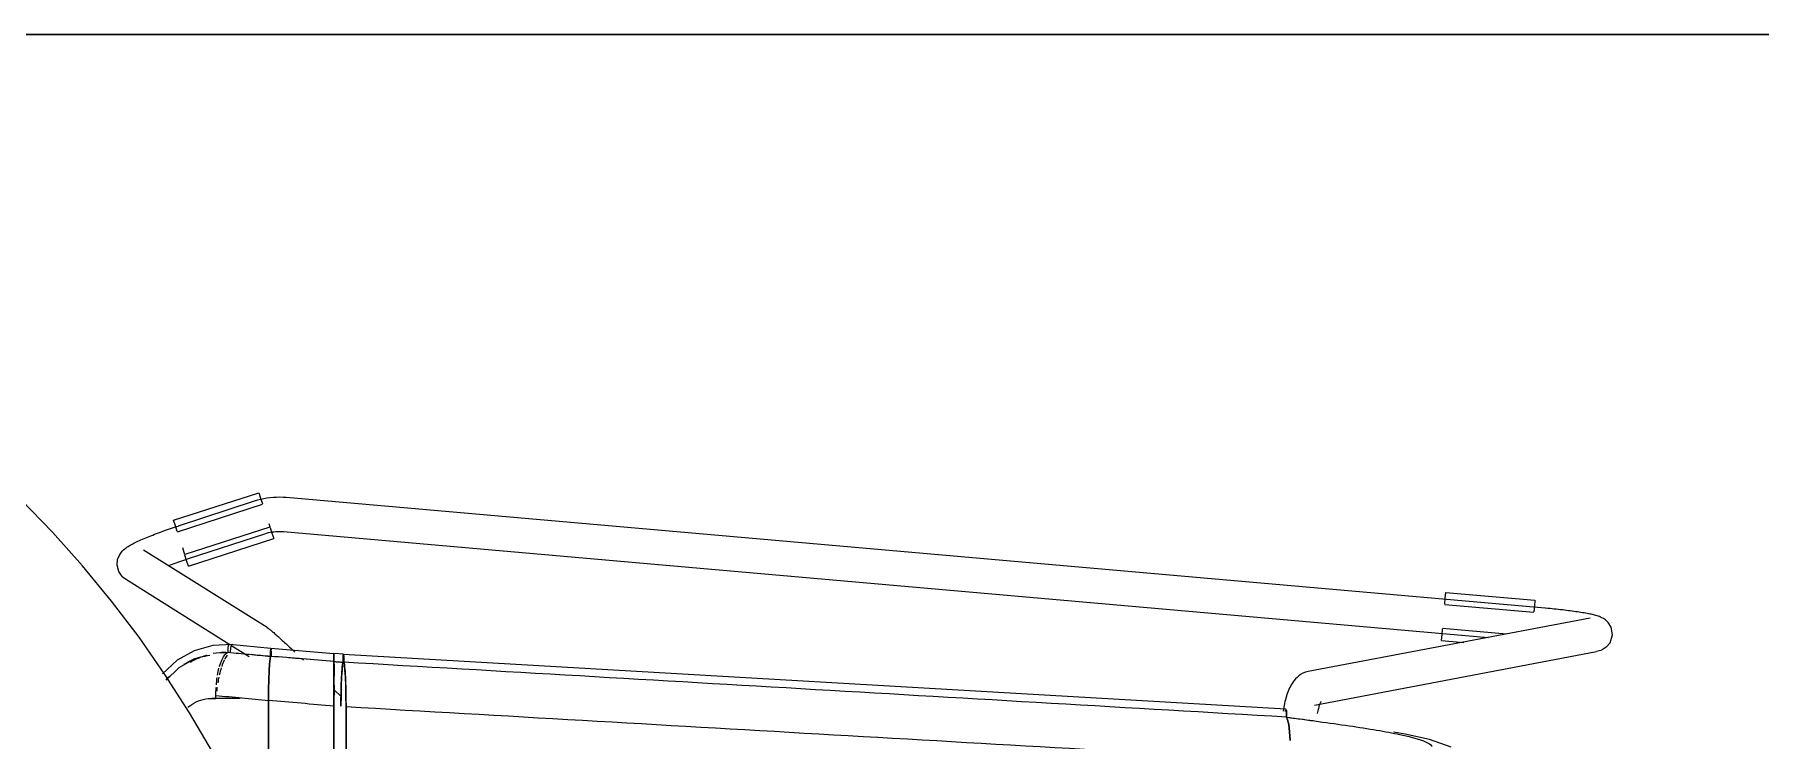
# Model space of a CAD drawing. Header units: millimetres. Extents: x 155927 to 295199, y -4084 to 97293.
# Drawn here: x 160035 to 160643, y 23007 to 23256 of the extents above; entities that cross this region are included whole.
import ezdxf

# ---------------------------------------------------------------- set-up
doc = ezdxf.new("R2010")
doc.units = ezdxf.units.MM
doc.header["$MEASUREMENT"] = 0
doc.layers.add('I-FURN', color=8, linetype='CONTINUOUS', lineweight=9)
doc.layers.add('I-WALL', color=7, linetype='CONTINUOUS', lineweight=9)

msp = doc.modelspace()

# ---------------------------------------------------------------- linework, layer by layer
at = {"layer": 'I-FURN'}
for p, q in [((160041.47, 23080.41), (160030.34, 23091.91)), ((160084.17, 23084.56), (160114.18, 23094.25)), ((160113.68, 23091.6), (160112.59, 23091.27)), ((160114.79, 23091.88), (160113.68, 23091.6)), ((160114.18, 23094.25), (160114.81, 23092.3)), ((160115.9, 23092.12), (160114.79, 23091.88)), ((160114.81, 23092.3), (160115.45, 23090.33)), ((160117.03, 23092.32), (160115.9, 23092.12)), ((160118.16, 23092.47), (160117.03, 23092.32)), ((160119.3, 23092.58), (160118.16, 23092.47)), ((160120.44, 23092.63), (160119.3, 23092.58)), ((160121.58, 23092.65), (160120.44, 23092.63)), ((160122.72, 23092.62), (160121.58, 23092.65)), ((160123.86, 23092.54), (160122.72, 23092.62)), ((160567.18, 23053.59), (160123.86, 23092.54)), ((160085.48, 23080.52), (160115.48, 23090.21)), ((160112.55, 23091.25), (160085.73, 23082.54)), ((160112.59, 23091.27), (160112.55, 23091.25)), ((160052.13, 23068.48), (160041.47, 23080.41)), ((160076.17, 23079.12), (160076.81, 23079.37)), ((160076.81, 23079.37), (160077.46, 23079.62)), ((160077.46, 23079.62), (160078.13, 23079.88)), ((160078.13, 23079.88), (160078.8, 23080.13)), ((160078.8, 23080.13), (160079.49, 23080.39)), ((160079.49, 23080.39), (160080.19, 23080.64)), ((160080.19, 23080.64), (160080.9, 23080.9)), ((160080.9, 23080.9), (160081.61, 23081.15)), ((160081.61, 23081.15), (160082.34, 23081.4)), ((160082.34, 23081.4), (160083.06, 23081.65)), ((160083.06, 23081.65), (160083.8, 23081.9)), ((160083.8, 23081.9), (160084.53, 23082.15)), ((160084.8, 23082.61), (160084.17, 23084.56)), ((160084.53, 23082.15), (160085.27, 23082.39)), ((160085.44, 23080.64), (160084.8, 23082.61)), ((160085.27, 23082.39), (160085.73, 23082.54)), ((160118.09, 23082.14), (160088.08, 23072.45)), ((160089.44, 23071.13), (160116.25, 23079.84)), ((160116.25, 23079.84), (160116.89, 23080.03)), ((160116.89, 23080.03), (160117.53, 23080.2)), ((160117.53, 23080.2), (160118.18, 23080.34)), ((160117.68, 23083.4), (160118.06, 23082.24)), ((160118.13, 23082.02), (160118.77, 23080.05)), ((160118.18, 23080.34), (160118.83, 23080.45)), ((160118.77, 23080.05), (160119.4, 23078.1)), ((160118.83, 23080.45), (160119.48, 23080.54)), ((160119.48, 23080.54), (160120.14, 23080.6)), ((160120.14, 23080.6), (160120.81, 23080.64)), ((160120.81, 23080.64), (160121.47, 23080.65)), ((160121.47, 23080.65), (160122.13, 23080.63)), ((160122.13, 23080.63), (160122.79, 23080.59)), ((160122.79, 23080.59), (160122.81, 23080.59)), ((160122.81, 23080.58), (160547.16, 23043.3)), ((160065.53, 23073), (160066.05, 23073.63)), ((160066.05, 23073.63), (160066.52, 23074.1)), ((160066.52, 23074.1), (160066.94, 23074.46)), ((160066.94, 23074.46), (160067.35, 23074.78)), ((160067.35, 23074.78), (160067.74, 23075.05)), ((160067.74, 23075.05), (160068.12, 23075.31)), ((160068.12, 23075.31), (160068.52, 23075.55)), ((160068.52, 23075.55), (160068.91, 23075.79)), ((160068.91, 23075.79), (160069.33, 23076.02)), ((160069.33, 23076.02), (160069.75, 23076.25)), ((160069.75, 23076.25), (160070.19, 23076.48)), ((160070.19, 23076.48), (160070.65, 23076.71)), ((160070.65, 23076.71), (160071.12, 23076.94)), ((160071.12, 23076.94), (160071.61, 23077.17)), ((160071.61, 23077.17), (160072.12, 23077.41)), ((160072.12, 23077.41), (160072.65, 23077.64)), ((160072.65, 23077.64), (160073.19, 23077.88)), ((160073.19, 23077.88), (160073.76, 23078.13)), ((160117.16, 23046.75), (160073.58, 23074.05)), ((160073.76, 23078.13), (160074.33, 23078.37)), ((160074.33, 23078.37), (160074.93, 23078.62)), ((160074.93, 23078.62), (160075.54, 23078.87)), ((160075.54, 23078.87), (160076.17, 23079.12)), ((160087.25, 23075.03), (160088.05, 23072.55)), ((160089.39, 23068.41), (160119.4, 23078.1)), ((160062.3, 23056.13), (160052.13, 23068.48)), ((160064.27, 23068.73), (160064.44, 23070.71)), ((160064.86, 23066.51), (160064.27, 23068.73)), ((160064.44, 23070.71), (160064.97, 23072.09)), ((160064.97, 23072.09), (160065.53, 23073)), ((160082.46, 23068.69), (160083.08, 23068.92)), ((160083.08, 23068.92), (160083.72, 23069.16)), ((160083.72, 23069.16), (160084.37, 23069.39)), ((160084.37, 23069.39), (160085.02, 23069.63)), ((160085.02, 23069.63), (160085.69, 23069.86)), ((160085.69, 23069.86), (160086.36, 23070.1)), ((160086.36, 23070.1), (160087.04, 23070.33)), ((160087.04, 23070.33), (160087.73, 23070.56)), ((160087.73, 23070.56), (160088.42, 23070.79)), ((160088.76, 23070.36), (160088.12, 23072.33)), ((160088.42, 23070.79), (160089.11, 23071.02)), ((160089.39, 23068.41), (160088.76, 23070.36)), ((160089.11, 23071.02), (160089.44, 23071.13)), ((160066.08, 23064.78), (160064.86, 23066.51)), ((160066.08, 23064.78), (160067.2, 23063.88)), ((160067.2, 23063.88), (160103.97, 23040.85)), ((160071.98, 23043.39), (160062.3, 23056.13)), ((160531.8, 23054.93), (160563.21, 23052.17)), ((160531.81, 23055.06), (160531.99, 23057.12)), ((160531.99, 23057.12), (160532.17, 23059.16)), ((160532.17, 23059.16), (160563.58, 23056.4)), ((160563.58, 23056.4), (160563.4, 23054.36)), ((160583.03, 23050.11), (160483.74, 23031.3)), ((160563.4, 23054.36), (160563.22, 23052.3)), ((160567.34, 23053.58), (160567.18, 23053.59)), ((160568.09, 23053.51), (160567.34, 23053.58)), ((160568.84, 23053.44), (160568.09, 23053.51)), ((160569.59, 23053.37), (160568.84, 23053.44)), ((160570.34, 23053.29), (160569.59, 23053.37)), ((160571.08, 23053.22), (160570.34, 23053.29)), ((160571.81, 23053.14), (160571.08, 23053.22)), ((160572.54, 23053.06), (160571.81, 23053.14)), ((160573.25, 23052.98), (160572.54, 23053.06)), ((160573.96, 23052.89), (160573.25, 23052.98)), ((160574.66, 23052.81), (160573.96, 23052.89)), ((160575.35, 23052.72), (160574.66, 23052.81)), ((160576.03, 23052.64), (160575.35, 23052.72)), ((160576.69, 23052.55), (160576.03, 23052.64)), ((160577.34, 23052.46), (160576.69, 23052.55)), ((160577.97, 23052.37), (160577.34, 23052.46)), ((160578.59, 23052.28), (160577.97, 23052.37)), ((160579.19, 23052.19), (160578.59, 23052.28)), ((160579.78, 23052.1), (160579.19, 23052.19)), ((160580.35, 23052.01), (160579.78, 23052.1)), ((160580.9, 23051.91), (160580.35, 23052.01)), ((160581.43, 23051.82), (160580.9, 23051.91)), ((160581.95, 23051.72), (160581.43, 23051.82)), ((160582.44, 23051.63), (160581.95, 23051.72)), ((160582.92, 23051.53), (160582.44, 23051.63)), ((160583.38, 23051.44), (160582.92, 23051.53)), ((160583.82, 23051.34), (160583.38, 23051.44)), ((160584.25, 23051.24), (160583.82, 23051.34)), ((160584.66, 23051.13), (160584.25, 23051.24)), ((160585.07, 23051.03), (160584.66, 23051.13)), ((160585.46, 23050.91), (160585.07, 23051.03)), ((160585.86, 23050.79), (160585.46, 23050.91)), ((160586.26, 23050.65), (160585.86, 23050.79)), ((160586.69, 23050.48), (160586.26, 23050.65)), ((160587.16, 23050.26), (160586.69, 23050.48)), ((160587.72, 23049.96), (160587.16, 23050.26)), ((160588.43, 23049.48), (160587.72, 23049.96)), ((160589.34, 23048.62), (160588.43, 23049.48)), ((160081.13, 23030.27), (160071.98, 23043.39)), ((160117.16, 23046.75), (160117.49, 23046.53)), ((160117.49, 23046.53), (160117.74, 23046.35)), ((160117.74, 23046.35), (160117.97, 23046.17)), ((160117.97, 23046.17), (160118.19, 23046)), ((160118.19, 23046), (160118.42, 23045.82)), ((160118.42, 23045.82), (160118.65, 23045.63)), ((160118.65, 23045.63), (160118.89, 23045.43)), ((160118.89, 23045.43), (160119.14, 23045.21)), ((160119.14, 23045.21), (160119.41, 23044.99)), ((160119.41, 23044.99), (160119.69, 23044.74)), ((160119.69, 23044.74), (160119.98, 23044.48)), ((160119.98, 23044.48), (160120.29, 23044.21)), ((160120.29, 23044.21), (160120.61, 23043.92)), ((160120.61, 23043.92), (160120.95, 23043.62)), ((160120.95, 23043.62), (160121.3, 23043.31)), ((160121.3, 23043.31), (160121.66, 23042.98)), ((160121.66, 23042.98), (160122.04, 23042.63)), ((160530.68, 23042.25), (160530.86, 23044.3)), ((160530.86, 23044.3), (160531.04, 23046.36)), ((160553.53, 23044.51), (160531.05, 23046.49)), ((160590.38, 23046.97), (160589.34, 23048.62)), ((160590.03, 23041.46), (160590.86, 23044.21)), ((160590.86, 23044.21), (160590.38, 23046.97)), ((160091.4, 23038.64), (160085.39, 23035.25)), ((160097.92, 23040.51), (160091.4, 23038.64)), ((160104.83, 23040.8), (160097.92, 23040.51)), ((160103.94, 23040.92), (160118.43, 23039.5)), ((160104.34, 23040.62), (160110.79, 23036.58)), ((160118.33, 23036.65), (160118.14, 23035.76)), ((160118.14, 23035.76), (160118.33, 23036.64)), ((160118.33, 23038.11), (160118.32, 23037.62)), ((160118.32, 23037.61), (160118.33, 23038.1)), ((160118.32, 23037.62), (160118.33, 23037.12)), ((160118.33, 23037.11), (160118.32, 23037.61)), ((160118.34, 23038.56), (160118.33, 23038.11)), ((160118.33, 23038.1), (160118.34, 23038.55)), ((160118.33, 23037.12), (160118.33, 23036.65)), ((160118.33, 23036.64), (160118.33, 23037.11)), ((160118.36, 23038.94), (160118.34, 23038.56)), ((160118.34, 23038.55), (160118.36, 23038.94)), ((160118.38, 23039.24), (160118.36, 23038.94)), ((160118.36, 23038.94), (160118.38, 23039.23)), ((160118.4, 23039.43), (160118.38, 23039.24)), ((160118.43, 23039.5), (160118.4, 23039.43)), ((160118.4, 23039.42), (160118.43, 23039.49)), ((160118.45, 23039.43), (160118.43, 23039.5)), ((160118.43, 23039.49), (160140.63, 23037.67)), ((160118.43, 23039.49), (160118.45, 23039.43)), ((160118.48, 23039.25), (160118.45, 23039.43)), ((160118.45, 23039.43), (160118.48, 23039.24)), ((160118.5, 23038.95), (160118.48, 23039.25)), ((160118.48, 23039.24), (160118.5, 23038.95)), ((160118.51, 23038.57), (160118.53, 23038.12)), ((160118.53, 23038.12), (160118.52, 23038.57)), ((160118.52, 23036.66), (160118.53, 23037.13)), ((160118.53, 23037.13), (160118.52, 23036.66)), ((160118.53, 23037.63), (160118.53, 23038.12)), ((160118.53, 23038.12), (160118.53, 23037.63)), ((160118.53, 23037.13), (160118.53, 23037.63)), ((160118.53, 23037.63), (160118.53, 23037.13)), ((160122.04, 23042.63), (160122.43, 23042.28)), ((160122.43, 23042.28), (160122.83, 23041.91)), ((160122.83, 23041.91), (160123.25, 23041.53)), ((160123.25, 23041.53), (160123.67, 23041.14)), ((160123.67, 23041.14), (160124.11, 23040.74)), ((160124.11, 23040.74), (160124.55, 23040.32)), ((160124.55, 23040.32), (160125.01, 23039.9)), ((160125.01, 23039.9), (160125.47, 23039.47)), ((160125.47, 23039.47), (160125.94, 23039.03)), ((160125.94, 23039.03), (160126.41, 23038.58)), ((160126.41, 23038.58), (160126.9, 23038.12)), ((160140.62, 23037.41), (160140.63, 23037.6)), ((160140.63, 23037.6), (160140.62, 23037.42)), ((160140.62, 23037.42), (160140.62, 23037.12)), ((160140.62, 23037.12), (160140.62, 23037.41)), ((160140.62, 23036.74), (160140.62, 23037.12)), ((160140.62, 23037.12), (160140.62, 23036.74)), ((160140.62, 23036.29), (160140.62, 23036.74)), ((160140.62, 23036.74), (160140.62, 23036.29)), ((160140.63, 23037.6), (160140.63, 23037.67)), ((160140.63, 23037.67), (160140.63, 23037.6)), ((160143.99, 23037.4), (160140.63, 23037.66)), ((160140.63, 23037.6), (160140.63, 23037.66)), ((160140.63, 23037.66), (160140.63, 23037.6)), ((160140.63, 23037.6), (160140.63, 23037.41)), ((160140.63, 23037.41), (160140.63, 23037.6)), ((160140.63, 23037.41), (160140.63, 23037.11)), ((160140.63, 23037.12), (160140.63, 23037.41)), ((160140.63, 23036.73), (160140.63, 23037.12)), ((160140.63, 23037.11), (160140.63, 23036.73)), ((160140.63, 23036.73), (160140.64, 23036.28)), ((160140.64, 23036.28), (160140.63, 23036.73)), ((160143.91, 23036.84), (160143.89, 23036.46)), ((160143.93, 23037.14), (160143.91, 23036.84)), ((160143.96, 23037.33), (160143.93, 23037.14)), ((160143.99, 23037.39), (160143.96, 23037.33)), ((160143.99, 23037.39), (160475.9, 23018.11)), ((160144.01, 23037.33), (160143.99, 23037.39)), ((160144.04, 23037.14), (160144.01, 23037.33)), ((160144.06, 23036.85), (160144.04, 23037.14)), ((160144.08, 23036.47), (160144.06, 23036.85)), ((160485.98, 23019.51), (160585.27, 23038.32)), ((160530.68, 23042.25), (160538.58, 23041.56)), ((160585.68, 23038.41), (160585.27, 23038.32)), ((160586.2, 23038.54), (160585.68, 23038.41)), ((160586.82, 23038.76), (160586.2, 23038.54)), ((160587.62, 23039.13), (160586.82, 23038.76)), ((160588.7, 23039.88), (160587.62, 23039.13)), ((160590.03, 23041.46), (160588.7, 23039.88)), ((160085.39, 23035.25), (160080.24, 23030.5)), ((160085.97, 23032.56), (160081.5, 23028.3)), ((160091.8, 23035.93), (160085.97, 23032.56)), ((160117.7, 23028.51), (160117.81, 23031.54)), ((160117.81, 23031.54), (160117.7, 23028.44)), ((160117.81, 23031.58), (160117.96, 23034.02)), ((160117.96, 23034.02), (160117.81, 23031.54)), ((160117.96, 23034.04), (160118.14, 23035.76)), ((160118.14, 23035.76), (160117.96, 23034.02)), ((160129.38, 23035.76), (160129.89, 23035.28)), ((160140.59, 23032.2), (160140.58, 23029.69)), ((160140.58, 23029.69), (160140.59, 23032.19)), ((160140.59, 23032.2), (160140.61, 23033.94)), ((160140.61, 23033.94), (160140.59, 23032.2)), ((160140.61, 23033.94), (160140.62, 23034.83)), ((160140.62, 23034.83), (160140.61, 23033.94)), ((160140.62, 23035.8), (160140.62, 23036.29)), ((160140.62, 23036.29), (160140.62, 23035.8)), ((160140.62, 23035.3), (160140.62, 23035.8)), ((160140.62, 23035.8), (160140.62, 23035.3)), ((160140.62, 23034.83), (160140.62, 23035.3)), ((160140.62, 23035.3), (160140.62, 23034.83)), ((160140.64, 23036.28), (160140.64, 23035.79)), ((160140.64, 23035.79), (160140.64, 23036.28)), ((160140.64, 23035.79), (160140.64, 23035.29)), ((160140.64, 23035.29), (160140.64, 23035.79)), ((160140.64, 23035.29), (160140.64, 23034.82)), ((160140.64, 23034.82), (160140.64, 23035.29)), ((160140.66, 23032.18), (160140.65, 23033.93)), ((160140.65, 23033.92), (160140.66, 23032.17)), ((160140.68, 23029.68), (160140.66, 23032.18)), ((160140.66, 23032.17), (160140.68, 23029.67)), ((160143.49, 23031.9), (160143.32, 23029.4)), ((160143.68, 23033.65), (160143.49, 23031.9)), ((160143.89, 23034.55), (160143.68, 23033.65)), ((160143.89, 23036.46), (160143.88, 23036.01)), ((160143.88, 23036.01), (160143.88, 23035.52)), ((160143.88, 23035.52), (160143.88, 23035.02)), ((160143.88, 23035.02), (160143.89, 23034.55)), ((160144.09, 23036.02), (160144.08, 23036.47)), ((160144.1, 23035.53), (160144.09, 23036.02)), ((160144.09, 23034.56), (160144.1, 23035.03)), ((160144.3, 23033.67), (160144.09, 23034.56)), ((160144.1, 23035.03), (160144.1, 23035.53)), ((160144.49, 23031.92), (160144.3, 23033.67)), ((160144.65, 23029.42), (160144.49, 23031.92)), ((160481.86, 23030.68), (160481.07, 23030.24)), ((160482.76, 23031.04), (160481.86, 23030.68)), ((160483.74, 23031.3), (160482.76, 23031.04)), ((160089.75, 23016.79), (160081.13, 23030.27)), ((160117.62, 23024.91), (160117.6, 23021.15)), ((160117.6, 23021.27), (160117.62, 23024.91)), ((160117.62, 23025), (160117.7, 23028.44)), ((160117.7, 23028.44), (160117.62, 23025.01)), ((160140.57, 23026.56), (160140.58, 23029.69)), ((160140.58, 23029.69), (160140.57, 23026.56)), ((160140.57, 23022.99), (160140.57, 23026.56)), ((160140.57, 23026.56), (160140.57, 23022.99)), ((160143.24, 23022.43), (160140.57, 23025)), ((160140.68, 23026.55), (160140.69, 23023)), ((160140.69, 23023), (160140.68, 23026.55)), ((160143.2, 23026.28), (160143.12, 23022.73)), ((160143.32, 23029.4), (160143.2, 23026.28)), ((160144.78, 23026.29), (160144.65, 23029.42)), ((160144.85, 23022.72), (160144.78, 23026.29)), ((160476.92, 23024.94), (160476.68, 23024.37)), ((160477.17, 23025.5), (160476.92, 23024.94)), ((160477.44, 23026.05), (160477.17, 23025.5)), ((160477.73, 23026.58), (160477.44, 23026.05)), ((160478.05, 23027.12), (160477.73, 23026.58)), ((160478.41, 23027.66), (160478.05, 23027.12)), ((160478.81, 23028.19), (160478.41, 23027.66)), ((160479.27, 23028.72), (160478.81, 23028.19)), ((160479.79, 23029.24), (160479.27, 23028.72)), ((160480.38, 23029.75), (160479.79, 23029.24)), ((160481.07, 23030.24), (160480.38, 23029.75)), ((160107.56, 23021.85), (160097.8, 23021.85)), ((160099.04, 23021.8), (160099.04, 23022.85)), ((160117.6, 23021.15), (160117.6, 22961.03)), ((160117.6, 22961.03), (160117.6, 23021.15)), ((160140.56, 23019.2), (160140.57, 23022.99)), ((160140.57, 23022.99), (160140.56, 23019.2)), ((160140.56, 22885.57), (160140.56, 23019.2)), ((160140.56, 23019.2), (160140.56, 22885.57)), ((160143.12, 23022.73), (160143.09, 23019.05)), ((160144.88, 23018.94), (160144.85, 23022.72)), ((160144.88, 22856.34), (160144.88, 23018.94)), ((160144.88, 23018.94), (160144.88, 22856.34)), ((160475.11, 23018.69), (160474.99, 23018)), ((160475.25, 23019.37), (160475.11, 23018.69)), ((160475.39, 23020.04), (160475.25, 23019.37)), ((160475.54, 23020.7), (160475.39, 23020.04)), ((160475.71, 23021.34), (160475.54, 23020.7)), ((160475.88, 23021.97), (160475.71, 23021.34)), ((160476.06, 23022.59), (160475.88, 23021.97)), ((160476.25, 23023.19), (160476.06, 23022.59)), ((160476.46, 23023.79), (160476.25, 23023.19)), ((160476.68, 23024.37), (160476.46, 23023.79)), ((160487.42, 23018.69), (160487.31, 23018.29)), ((160487.53, 23019.05), (160487.42, 23018.69)), ((160487.64, 23019.39), (160487.53, 23019.05)), ((160487.74, 23019.69), (160487.64, 23019.39)), ((160487.84, 23019.96), (160487.74, 23019.69)), ((160487.94, 23020.2), (160487.84, 23019.96)), ((160488.03, 23020.39), (160487.94, 23020.2)), ((160488.1, 23020.54), (160488.03, 23020.39)), ((160488.15, 23020.63), (160488.1, 23020.54)), ((160488.19, 23020.7), (160488.15, 23020.63)), ((160488.21, 23020.73), (160488.19, 23020.7)), ((160097.83, 23002.98), (160089.75, 23016.79)), ((160474.99, 23018), (160474.87, 23017.3)), ((160475.75, 23017.57), (160475.71, 23017.19)), ((160475.71, 23017.19), (160475.75, 23017.57)), ((160475.79, 23017.86), (160475.75, 23017.57)), ((160475.75, 23017.57), (160475.79, 23017.86)), ((160475.84, 23018.05), (160475.9, 23018.11)), ((160475.9, 23018.1), (160475.84, 23018.04)), ((160476.04, 23017.54), (160476, 23017.84)), ((160476, 23017.84), (160476.04, 23017.54)), ((160476.08, 23017.15), (160476.04, 23017.54)), ((160476.04, 23017.54), (160476.08, 23017.16)), ((160476.08, 23017.16), (160476.1, 23016.7)), ((160476.1, 23016.7), (160476.08, 23017.15)), ((160476.08, 23015.24), (160476.1, 23015.71)), ((160476.49, 23014.34), (160476.08, 23015.24)), ((160476.1, 23015.71), (160476.09, 23015.24)), ((160476.09, 23015.24), (160476.48, 23014.34)), ((160476.11, 23016.21), (160476.1, 23016.7)), ((160476.1, 23016.7), (160476.11, 23016.21)), ((160476.1, 23015.71), (160476.11, 23016.21)), ((160476.11, 23016.21), (160476.1, 23015.71)), ((160476.48, 23014.34), (160476.85, 23012.6)), ((160476.85, 23012.59), (160476.49, 23014.34)), ((160476.85, 23012.59), (160477.16, 23010.13)), ((160477.16, 23010.09), (160476.85, 23012.59)), ((160487, 23016.96), (160486.91, 23016.47)), ((160487.1, 23017.43), (160487, 23016.96)), ((160487.21, 23017.87), (160487.1, 23017.43)), ((160487.31, 23018.29), (160487.21, 23017.87)), ((160477.16, 23010.1), (160477.4, 23007.04)), ((160477.4, 23006.99), (160477.16, 23010.09)), ((160517.88, 23009.26), (160513.81, 23010)), ((160526.4, 23007.37), (160517.88, 23009.26)), ((160534.02, 23004.7), (160526.4, 23007.37))]:
    msp.add_line(p, q, dxfattribs=at)
for points, knots in [([(160087.92, 23033.88), (160088.81, 23034.44), (160091.63, 23036.11), (160094.74, 23036.72), (160096.88, 23037.01)], [0.591443, 0.591443, 0.591443, 0.591443, 0.6666667, 0.8236682, 0.8236682, 0.8236682, 0.8236682]), ([(160095.77, 23037.01), (160094.43, 23036.61), (160092.47, 23035.88), (160090.64, 23034.88), (160090.07, 23034.53)], [0.2297626, 0.2297626, 0.2297626, 0.2297626, 0.3333333, 0.3824546, 0.3824546, 0.3824546, 0.3824546]), ([(160101.22, 23035.56), (160101.55, 23036.24), (160102.24, 23037.37), (160102.99, 23037.94), (160103.38, 23038.08)], [0.6690305, 0.6690305, 0.6690305, 0.6690305, 0.8333333, 1, 1, 1, 1]), ([(160103.38, 23038.08), (160103.36, 23038.22), (160103.33, 23038.51), (160103.31, 23038.93), (160103.32, 23039.31), (160103.35, 23039.6), (160103.38, 23039.87), (160103.43, 23040.12), (160103.49, 23040.34), (160103.56, 23040.54), (160103.66, 23040.73), (160103.74, 23040.84), (160103.79, 23040.87)], [0, 0, 0, 0, 0.0555556, 0.1111111, 0.1666667, 0.1944444, 0.2222222, 0.2777778, 0.3055556, 0.3333333, 0.3888889, 0.4444444, 0.4444444, 0.4444444, 0.4444444]), ([(160143.99, 23037.4), (160144.01, 23037.4), (160144.03, 23037.26), (160144.06, 23036.87), (160144.08, 23036.48), (160144.09, 23036.03), (160144.1, 23035.53), (160144.1, 23035.03), (160144.09, 23034.71), (160144.09, 23034.56)], [-0.498493, -0.498493, -0.498493, -0.498493, -0.375, -0.3125, -0.25, -0.1875, -0.125, -0.0625, 0, 0, 0, 0]), ([(160140.64, 23034.82), (160136.94, 23035.13), (160131.61, 23035.57), (160126.28, 23036.01), (160124.63, 23036.15)], [0, 0, 0, 0, 0.5, 0.7233886, 0.7233886, 0.7233886, 0.7233886]), ([(160143.09, 23019.05), (160143.09, 23021.57), (160143.15, 23025.33), (160143.32, 23029.52), (160143.54, 23032.87), (160143.74, 23034.26), (160143.89, 23034.55)], [-0.996036, -0.996036, -0.996036, -0.996036, -0.6666667, -0.5, -0.3333333, 0, 0, 0, 0]), ([(160144.09, 23034.56), (160144.23, 23034.28), (160144.44, 23032.9), (160144.66, 23029.54), (160144.78, 23026.37), (160144.86, 23022.76), (160144.88, 23020.22), (160144.88, 23018.94)], [-1, -1, -1, -1, -0.666667, -0.5, -0.333333, -0.166667, 0, 0, 0, 0]), ([(160089.15, 23018.69), (160090.06, 23019.45), (160093.06, 23021.38), (160096.66, 23022.01), (160099.04, 23021.8)], [0.5, 0.5, 0.5, 0.5, 0.6666667, 1, 1, 1, 1]), ([(160476.08, 23015.24), (160483.64, 23014.22), (160498.85, 23012.19), (160517.29, 23009.14), (160525.58, 23006.7), (160527.18, 23005.28), (160527.38, 23004.87)], [0, 0, 0, 0, 0.25, 0.5, 0.75, 0.8499411, 0.8499411, 0.8499411, 0.8499411])]:
    msp.add_open_spline(points, degree=3, knots=knots, dxfattribs=at)
for points in [[(160098.1, 23037.74), (160099.69, 23037.99), (160101.32, 23038.03), (160102.96, 23038.01)], [(160102.55, 23038.04), (160101.86, 23038.03), (160101.17, 23037.99), (160100.48, 23037.93)], [(160103.03, 23037.07), (160102.7, 23036.66), (160102.38, 23036.14), (160102.07, 23035.5)], [(160103.38, 23038.08), (160105.82, 23037.84), (160110.77, 23037.36), (160115.81, 23036.89), (160118.33, 23036.65)], [(160104.68, 23040.74), (160104.64, 23040.69), (160104.54, 23040.57), (160104.41, 23040.28), (160104.29, 23039.89), (160104.2, 23039.43), (160104.14, 23038.94), (160104.1, 23038.44), (160104.11, 23038.13), (160104.11, 23037.98)], [(160111.44, 23037.36), (160113.72, 23037.14), (160116.02, 23036.91), (160118.33, 23036.68)], [(160140.62, 23034.83), (160136.9, 23035.13), (160129.47, 23035.74), (160122.04, 23036.34), (160118.33, 23036.64)], [(160143.89, 23034.55), (160143.87, 23035.15), (160143.87, 23036.65), (160143.95, 23037.4), (160143.99, 23037.4)], [(160099.65, 23030.05), (160099.79, 23030.89), (160099.96, 23031.7), (160100.14, 23032.44)], [(160100.96, 23032.63), (160100.71, 23031.83), (160100.48, 23030.95), (160100.26, 23030.03)], [(160100.32, 23033.1), (160100.59, 23034.02), (160100.89, 23034.8), (160101.21, 23035.53)], [(160101.95, 23035.25), (160101.66, 23034.62), (160101.38, 23033.87), (160101.12, 23033.05)], [(160140.62, 23034.83), (160141.2, 23034.78), (160142.35, 23034.69), (160143.51, 23034.6), (160144.09, 23034.56)], [(160140.64, 23034.82), (160141.18, 23034.78), (160142.26, 23034.69), (160143.35, 23034.6), (160143.89, 23034.55)], [(160476.09, 23015.24), (160420.85, 23018.46), (160310.25, 23024.9), (160199.49, 23031.34), (160144.09, 23034.56)], [(160081.52, 23028.24), (160081.91, 23028.71), (160082.3, 23029.17), (160082.7, 23029.63)], [(160099.04, 23022.85), (160099.05, 23023.79), (160099.09, 23024.72), (160099.14, 23025.63)], [(160099.21, 23026.56), (160099.29, 23027.46), (160099.39, 23028.35), (160099.51, 23029.2)], [(160099.46, 23025.68), (160099.4, 23025.21), (160099.34, 23024.74), (160099.29, 23024.26)], [(160100.11, 23029.37), (160099.97, 23028.72), (160099.83, 23028.06), (160099.71, 23027.37)], [(160097.53, 23021.85), (160098.03, 23021.86), (160098.54, 23021.84), (160099.04, 23021.8)], [(160099.04, 23022.85), (160102.07, 23022.59), (160108.21, 23022.04), (160114.46, 23021.45), (160117.6, 23021.15)], [(160117.6, 23021.27), (160121.42, 23020.92), (160125.24, 23020.58), (160129.07, 23020.24)], [(160129.07, 23020.24), (160132.9, 23019.89), (160136.73, 23019.55), (160140.56, 23019.2)], [(160144.88, 23018.94), (160200.41, 23015.74), (160255.94, 23012.55), (160311.37, 23009.35)], [(160476.1, 23015.22), (160479.22, 23014.83), (160482.38, 23014.43), (160485.5, 23014.04)], [(160311.37, 23009.35), (160366.83, 23006.16), (160422.25, 23002.96), (160477.61, 22999.77)]]:
    msp.add_open_spline(points, degree=3, dxfattribs=at)
at = {"layer": 'I-WALL', "lineweight": 30}
msp.add_line((156862.83, 23255.61), (161148.83, 23255.61), dxfattribs=at)

doc.saveas('drawing.dxf')
